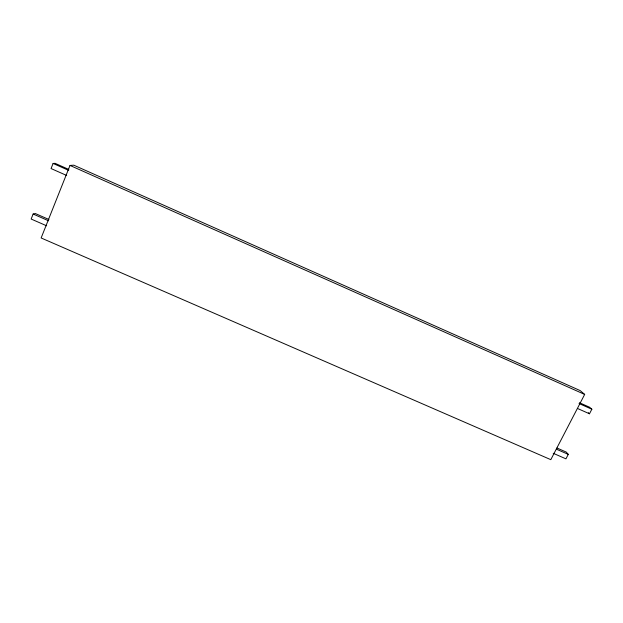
<?xml version="1.0" encoding="UTF-8"?>
<svg xmlns="http://www.w3.org/2000/svg" width="623" height="623" viewBox="0 0 623 623"><rect width="100%" height="100%" fill="white"/><g stroke="black" fill="none" stroke-linecap="round" stroke-linejoin="round"><path stroke-width="0.93" d="M48.929 219.491L35.262 213.51L33.128 214.032L31.15 219.039L46.639 225.799M68.849 169.456L55.081 163.335L53.087 163.452L51.07 168.56L66.684 175.476M70.002 165.445L41.134 237.97L550.81 459.665L584.67 394.421L580.169 390.582L73.779 165.173L70.002 165.445L584.67 394.421M556.954 448.007L566.221 452.057L568.285 454.369L565.949 458.84L553.224 453.295M577.529 408.486L589.475 413.773L591.85 409.225L589.592 407.232L579.421 402.723M556.401 449.183L568.285 454.369M33.128 214.032L48.625 220.815M53.087 163.452L68.709 170.391M579.04 403.54L591.85 409.225M588.353 412.761L589.475 413.773"/></g></svg>
